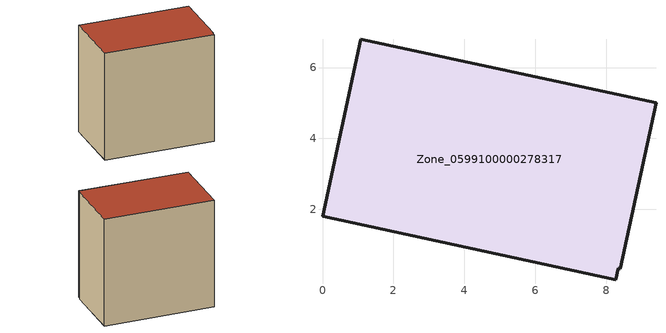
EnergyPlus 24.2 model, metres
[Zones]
Zone_0599100000278317
 floor ground (C_G): 1.08,6.8 9.41,5.01 8.4,0.33 8.35,0.34 8.28,0.01 0,1.81 z0
 wall outside (C_F): 9.41,5.01 1.08,6.8 0,1.81 8.28,0.01 8.35,0.34 8.4,0.33 9.41,5.01 z0:8.48
 roof outside (C_R): 1.08,6.8 0,1.81 8.28,0.01 8.35,0.34 8.4,0.33 9.41,5.01 z8.48
[BUILDING]
Pand.0599100000278317: North Axis=0; Terrain=City; Loads Convergence Tolerance Value=0.04; Temperature Convergence Tolerance Value=0.4; Solar Distribution=FullExterior; Maximum Number of Warmup Days=25; Minimum Number of Warmup Days=1
[Site:Location]
Rotterdam.The.Hague.AP_ZH_NLD Design_Conditions: Latitude=51.96; Longitude=4.45; Time Zone=1; Elevation=-4.5
[SITE:GROUNDTEMPERATURE:BUILDINGSURFACE]
18, 18, 18, 18, 18, 18, 18, 18, 18, 18, 18, 18
[MATERIAL] Thermal Absorptance=0.9; Solar Absorptance=0.7; Visible Absorptance=0.7
Name | Roughness | Thickness | Conductivity | Density | Specific Heat
G.TI.1975-1991 | MediumSmooth | 0.15 | 0.288461 | 540 | 1210
F.TI.1975-1991 | Rough | 0.3 | 0.230769 | 1920 | 840
R.TI.1975-1991 | MediumRough | 0.2 | 0.153846 | 1500 | 1000
[CONSTRUCTION]
C_G: G.TI.1975-1991
C_F: F.TI.1975-1991
C_R: R.TI.1975-1991
[ZONE]
Zone_0599100000278317: Type=1; Multiplier=1; Ceiling Height=Autocalculate; Volume=Autocalculate; Floor Area=autocalculate; Part of Total Floor Area=Yes
[ZONEINFILTRATION:DESIGNFLOWRATE]
Infil_Zone_0599100000278317: Zone or ZoneList or Space or SpaceList=Zone_0599100000278317; Schedule=AlwaysOn; Design Flow Rate Calculation Method=Flow/Area; Flow Rate per Floor Area=0.003; Constant Term Coefficient=1; Temperature Term Coefficient=0; Velocity Term Coefficient=0; Velocity Squared Term Coefficient=0
[HVACTEMPLATE:ZONE:IDEALLOADSAIRSYSTEM]
Zone_0599100000278317: Maximum Heating Supply Air Temperature=50; Minimum Cooling Supply Air Temperature=13; Maximum Heating Supply Air Humidity Ratio=0.0156; Minimum Cooling Supply Air Humidity Ratio=0.0077; Heating Limit=NoLimit; Cooling Limit=NoLimit; Dehumidification Control Type=ConstantSensibleHeatRatio; Cooling Sensible Heat Ratio=0.7; Dehumidification Setpoint=60; Humidification Control Type=None; Humidification Setpoint=30; Outdoor Air Method=None; Outdoor Air Flow Rate per Person=0.00944; Outdoor Air Flow Rate per Zone Floor Area=0; Outdoor Air Flow Rate per Zone=0; Demand Controlled Ventilation Type=None; Outdoor Air Economizer Type=NoEconomizer; Heat Recovery Type=None; Sensible Heat Recovery Effectiveness=0.7; Latent Heat Recovery Effectiveness=0.65
[ZONECONTROL:THERMOSTAT]
ThermostatControl_Zone_0599100000278317: Zone or ZoneList=Zone_0599100000278317; Control Type Schedule=DualSetpointControlType; Control 1=Thermostat_Zone_0599100000278317; Temperature Difference Between Cutout And Setpoint=0
[THERMOSTATSETPOINT:DUALSETPOINT]
Thermostat_Zone_0599100000278317: Heating Setpoint Temperature Schedule=HeatingSetpoint_Zone_0599100000278317; Cooling Setpoint Temperature Schedule=CoolingSetpoint_Zone_0599100000278317
[SCHEDULE:COMPACT]
HeatingSetpoint_Zone_0599100000278317: Through: 12/31, For: AllDays, Until: 24:00, 21
CoolingSetpoint_Zone_0599100000278317: Through: 12/31, For: AllDays, Until: 24:00, 24
DualSetpointControlType: Through: 12/31, For: AllDays, Until: 24:00, 4
AlwaysOn: Through: 12/31, For: AllDays, Until: 24:00, 1
